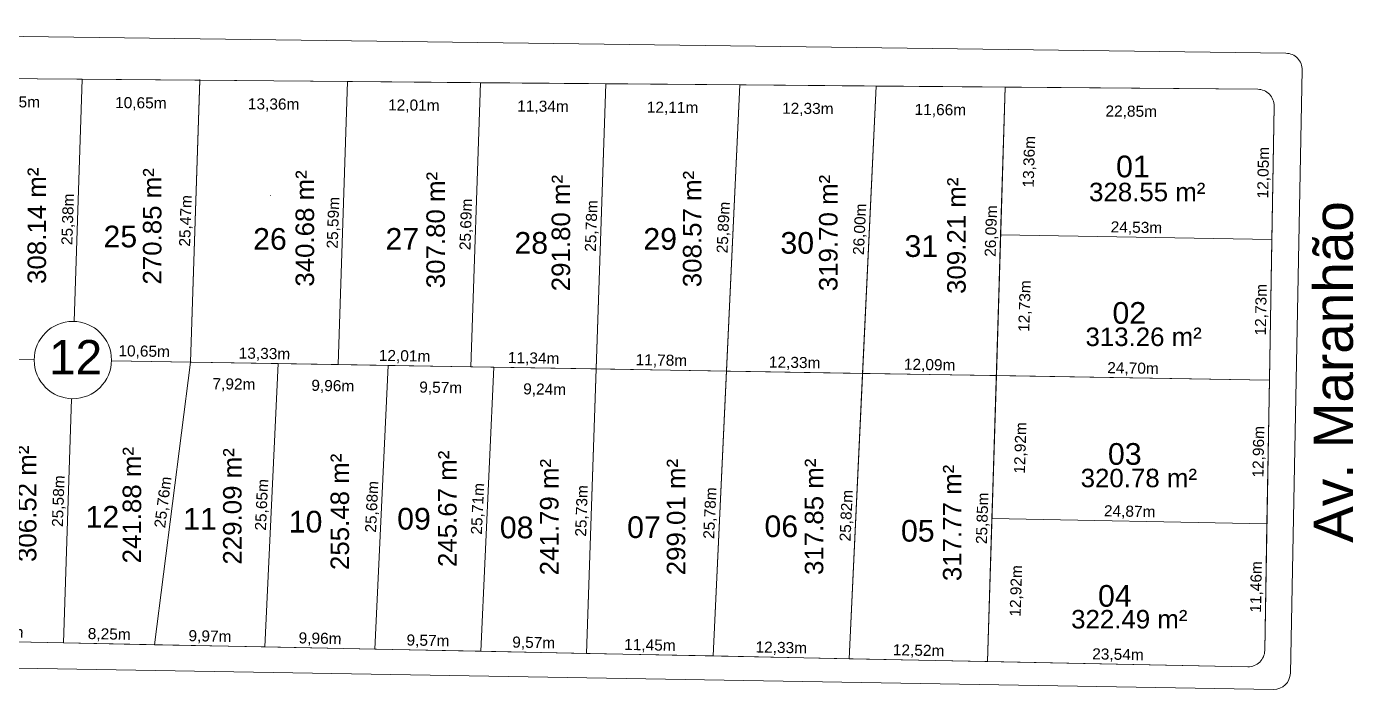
# Model space of a CAD drawing. Header units: metres. Extents: x 3808 to 8215, y 2374 to 6187.
# Drawn here: x 5303.2 to 5423.2, y 5438.9 to 5498.8 of the extents above; entities that cross this region are included whole.
import ezdxf
from ezdxf.enums import TextEntityAlignment as Align

# ---------------------------------------------------------------- set-up
doc = ezdxf.new("R2010")
doc.units = ezdxf.units.M
for name, color, linetype in [('Areas Lotes', 1, 'Continuous'), ('Calçada', 8, 'Continuous'), ('COTAS', 7, 'Continuous'), ('Lote', 7, 'Continuous'), ('Nome das Ruas', 7, 'Continuous'), ('Nº Lote', 7, 'Continuous'), ('Nº. quadra', 7, 'Continuous'), ('quadras', 7, 'Continuous')]:
    doc.layers.add(name, color=color, linetype=linetype)
doc.styles.add('Arial', font='arial.ttf')
doc.dimstyles.new('Copy(2) of ISO-25', dxfattribs={"dimtxt": 1, "dimasz": 2.5, "dimexe": 1.25, "dimexo": 0.625, "dimgap": 0.2, "dimtad": 1, "dimtoh": 1, "dimlfac": 1, "dimzin": 1, "dimtxsty": 'Arial', "dimblk": 'NONE', "dimcen": 0, "dimse1": 1, "dimse2": 1, "dimsd1": 1, "dimsd2": 1, "dimclrt": 256, "dimaunit": 1, "dimadec": 3, "dimazin": 0, "dimtfac": 1, "dimtmove": 0, "dimatfit": 3, "dimldrblk": 'NONE', "dimfxl": 1, "dimtolj": 1, "dimtzin": 0, "dimarcsym": 0})

# ---------------------------------------------------------------- blocks, each defined once
blk = doc.blocks.new('*D884')
at = {"layer": 'Defpoints', "color": 0, "linetype": 'Continuous', "transparency": 16777216}
for p in [(5390.17, 5441.46), (5390.17, 5441.46), (5413.7, 5440.99)]:
    blk.add_point(p, dxfattribs=at)
at = {"layer": 'COTAS', "linetype": 'Continuous', "lineweight": 5, "transparency": 16777216, "insert": (5401.95, 5442.02), "char_height": 1, "attachment_point": 5, "rotation": 358.8486, "style": 'Arial'}
blk.add_mtext('\\A1;23,54m', dxfattribs=at)
blk = doc.blocks.new('_None')
blk = doc.blocks.new('*D885')
at = {"layer": 'Defpoints', "color": 0, "linetype": 'Continuous', "transparency": 16777216}
for p in [(5377.65, 5441.71), (5377.65, 5441.71), (5390.17, 5441.46)]:
    blk.add_point(p, dxfattribs=at)
at = {"layer": 'COTAS', "linetype": 'Continuous', "lineweight": 5, "transparency": 16777216, "insert": (5383.92, 5442.39), "char_height": 1, "attachment_point": 5, "rotation": 358.8486, "style": 'Arial'}
blk.add_mtext('\\A1;12,52m', dxfattribs=at)
blk = doc.blocks.new('*D886')
at = {"layer": 'Defpoints', "color": 0, "linetype": 'Continuous', "transparency": 16777216}
for p in [(5365.33, 5441.96), (5365.33, 5441.96), (5377.65, 5441.71)]:
    blk.add_point(p, dxfattribs=at)
at = {"layer": 'COTAS', "linetype": 'Continuous', "lineweight": 5, "transparency": 16777216, "insert": (5371.5, 5442.64), "char_height": 1, "attachment_point": 5, "rotation": 358.8486, "style": 'Arial'}
blk.add_mtext('\\A1;12,33m', dxfattribs=at)
blk = doc.blocks.new('*D887')
at = {"layer": 'Defpoints', "color": 0, "linetype": 'Continuous', "transparency": 16777216}
for p in [(5353.88, 5442.19), (5353.88, 5442.19), (5365.33, 5441.96)]:
    blk.add_point(p, dxfattribs=at)
at = {"layer": 'COTAS', "linetype": 'Continuous', "lineweight": 5, "transparency": 16777216, "insert": (5359.62, 5442.87), "char_height": 1, "attachment_point": 5, "rotation": 358.8486, "style": 'Arial'}
blk.add_mtext('\\A1;11,45m', dxfattribs=at)
blk = doc.blocks.new('*D888')
at = {"layer": 'Defpoints', "color": 0, "linetype": 'Continuous', "transparency": 16777216}
for p in [(5344.31, 5442.38), (5344.31, 5442.38), (5353.88, 5442.19)]:
    blk.add_point(p, dxfattribs=at)
at = {"layer": 'COTAS', "linetype": 'Continuous', "lineweight": 5, "transparency": 16777216, "insert": (5349.11, 5443.09), "char_height": 1, "attachment_point": 5, "rotation": 358.8486, "style": 'Arial'}
blk.add_mtext('\\A1;9,57m', dxfattribs=at)
blk = doc.blocks.new('*D889')
at = {"layer": 'Defpoints', "color": 0, "linetype": 'Continuous', "transparency": 16777216}
for p in [(5334.75, 5442.57), (5334.75, 5442.57), (5344.31, 5442.38)]:
    blk.add_point(p, dxfattribs=at)
at = {"layer": 'COTAS', "linetype": 'Continuous', "lineweight": 5, "transparency": 16777216, "insert": (5339.55, 5443.28), "char_height": 1, "attachment_point": 5, "rotation": 358.8486, "style": 'Arial'}
blk.add_mtext('\\A1;9,57m', dxfattribs=at)
blk = doc.blocks.new('*D890')
at = {"layer": 'Defpoints', "color": 0, "linetype": 'Continuous', "transparency": 16777216}
for p in [(5324.79, 5442.77), (5324.79, 5442.77), (5334.75, 5442.57)]:
    blk.add_point(p, dxfattribs=at)
at = {"layer": 'COTAS', "linetype": 'Continuous', "lineweight": 5, "transparency": 16777216, "insert": (5329.79, 5443.47), "char_height": 1, "attachment_point": 5, "rotation": 358.8486, "style": 'Arial'}
blk.add_mtext('\\A1;9,96m', dxfattribs=at)
blk = doc.blocks.new('*D891')
at = {"layer": 'Defpoints', "color": 0, "linetype": 'Continuous', "transparency": 16777216}
for p in [(5314.83, 5442.97), (5314.83, 5442.97), (5324.79, 5442.77)]:
    blk.add_point(p, dxfattribs=at)
at = {"layer": 'COTAS', "linetype": 'Continuous', "lineweight": 5, "transparency": 16777216, "insert": (5319.83, 5443.67), "char_height": 1, "attachment_point": 5, "rotation": 358.8486, "style": 'Arial'}
blk.add_mtext('\\A1;9,97m', dxfattribs=at)
blk = doc.blocks.new('*D892')
at = {"layer": 'Defpoints', "color": 0, "linetype": 'Continuous', "transparency": 16777216}
for p in [(5306.58, 5443.14), (5306.58, 5443.14), (5314.83, 5442.97)]:
    blk.add_point(p, dxfattribs=at)
at = {"layer": 'COTAS', "linetype": 'Continuous', "lineweight": 5, "transparency": 16777216, "insert": (5310.72, 5443.86), "char_height": 1, "attachment_point": 5, "rotation": 358.8486, "style": 'Arial'}
blk.add_mtext('\\A1;8,25m', dxfattribs=at)
blk = doc.blocks.new('*D893')
at = {"layer": 'Defpoints', "color": 0, "linetype": 'Continuous', "transparency": 16777216}
for p in [(5294.67, 5443.38), (5294.67, 5443.38), (5306.58, 5443.14)]:
    blk.add_point(p, dxfattribs=at)
at = {"layer": 'COTAS', "linetype": 'Continuous', "lineweight": 5, "transparency": 16777216, "insert": (5300.64, 5444.06), "char_height": 1, "attachment_point": 5, "rotation": 358.8486, "style": 'Arial'}
blk.add_mtext('\\A1;11,91m', dxfattribs=at)
blk = doc.blocks.new('*D904')
at = {"layer": 'Defpoints', "color": 0, "linetype": 'Continuous', "transparency": 16777216}
for p in [(5294.18, 5468.85), (5306.26, 5468.65), (5306.26, 5468.65)]:
    blk.add_point(p, dxfattribs=at)
at = {"layer": 'COTAS', "linetype": 'Continuous', "lineweight": 5, "transparency": 16777216, "insert": (5300.23, 5469.55), "char_height": 1, "attachment_point": 5, "rotation": 359.0329, "style": 'Arial'}
blk.add_mtext('\\A1;12,08m', dxfattribs=at)
blk = doc.blocks.new('*D905')
at = {"layer": 'Defpoints', "color": 0, "linetype": 'Continuous', "transparency": 16777216}
for p in [(5308.54, 5468.7), (5319.2, 5468.52), (5319.2, 5468.52)]:
    blk.add_point(p, dxfattribs=at)
at = {"layer": 'COTAS', "linetype": 'Continuous', "lineweight": 5, "transparency": 16777216, "insert": (5313.88, 5469.42), "char_height": 1, "attachment_point": 5, "rotation": 359.0329, "style": 'Arial'}
blk.add_mtext('\\A1;10,65m', dxfattribs=at)
blk = doc.blocks.new('*D906')
at = {"layer": 'Defpoints', "color": 0, "linetype": 'Continuous', "transparency": 16777216}
for p in [(5318.08, 5468.52), (5331.41, 5468.3), (5331.41, 5468.3)]:
    blk.add_point(p, dxfattribs=at)
at = {"layer": 'COTAS', "linetype": 'Continuous', "lineweight": 5, "transparency": 16777216, "insert": (5324.76, 5469.21), "char_height": 1, "attachment_point": 5, "rotation": 359.0329, "style": 'Arial'}
blk.add_mtext('\\A1;13,33m', dxfattribs=at)
blk = doc.blocks.new('*D907')
at = {"layer": 'Defpoints', "color": 0, "linetype": 'Continuous', "transparency": 16777216}
for p in [(5331.41, 5468.3), (5343.42, 5468.1), (5343.42, 5468.1)]:
    blk.add_point(p, dxfattribs=at)
at = {"layer": 'COTAS', "linetype": 'Continuous', "lineweight": 5, "transparency": 16777216, "insert": (5337.43, 5469), "char_height": 1, "attachment_point": 5, "rotation": 359.0329, "style": 'Arial'}
blk.add_mtext('\\A1;12,01m', dxfattribs=at)
blk = doc.blocks.new('*D908')
at = {"layer": 'Defpoints', "color": 0, "linetype": 'Continuous', "transparency": 16777216}
for p in [(5343.42, 5468.1), (5354.76, 5467.91), (5354.76, 5467.91)]:
    blk.add_point(p, dxfattribs=at)
at = {"layer": 'COTAS', "linetype": 'Continuous', "lineweight": 5, "transparency": 16777216, "insert": (5349.1, 5468.8), "char_height": 1, "attachment_point": 5, "rotation": 359.0329, "style": 'Arial'}
blk.add_mtext('\\A1;11,34m', dxfattribs=at)
blk = doc.blocks.new('*D909')
at = {"layer": 'Defpoints', "color": 0, "linetype": 'Continuous', "transparency": 16777216}
for p in [(5354.76, 5467.91), (5366.53, 5467.71), (5366.53, 5467.71)]:
    blk.add_point(p, dxfattribs=at)
at = {"layer": 'COTAS', "linetype": 'Continuous', "lineweight": 5, "transparency": 16777216, "insert": (5360.66, 5468.61), "char_height": 1, "attachment_point": 5, "rotation": 359.0329, "style": 'Arial'}
blk.add_mtext('\\A1;11,78m', dxfattribs=at)
blk = doc.blocks.new('*D910')
at = {"layer": 'Defpoints', "color": 0, "linetype": 'Continuous', "transparency": 16777216}
for p in [(5366.53, 5467.71), (5378.86, 5467.5), (5378.86, 5467.5)]:
    blk.add_point(p, dxfattribs=at)
at = {"layer": 'COTAS', "linetype": 'Continuous', "lineweight": 5, "transparency": 16777216, "insert": (5372.71, 5468.4), "char_height": 1, "attachment_point": 5, "rotation": 359.0329, "style": 'Arial'}
blk.add_mtext('\\A1;12,33m', dxfattribs=at)
blk = doc.blocks.new('*D911')
at = {"layer": 'Defpoints', "color": 0, "linetype": 'Continuous', "transparency": 16777216}
for p in [(5378.86, 5467.5), (5390.95, 5467.29), (5390.95, 5467.29)]:
    blk.add_point(p, dxfattribs=at)
at = {"layer": 'COTAS', "linetype": 'Continuous', "lineweight": 5, "transparency": 16777216, "insert": (5384.92, 5468.2), "char_height": 1, "attachment_point": 5, "rotation": 359.0329, "style": 'Arial'}
blk.add_mtext('\\A1;12,09m', dxfattribs=at)
blk = doc.blocks.new('*D912')
at = {"layer": 'Defpoints', "color": 0, "linetype": 'Continuous', "transparency": 16777216}
for p in [(5390.95, 5467.29), (5415.65, 5466.88), (5415.65, 5466.88)]:
    blk.add_point(p, dxfattribs=at)
at = {"layer": 'COTAS', "linetype": 'Continuous', "lineweight": 5, "transparency": 16777216, "insert": (5403.31, 5467.89), "char_height": 1, "attachment_point": 5, "rotation": 359.0329, "style": 'Arial'}
blk.add_mtext('\\A1;24,70m', dxfattribs=at)
blk = doc.blocks.new('*D918')
at = {"layer": 'Defpoints', "color": 0, "linetype": 'Continuous', "transparency": 16777216}
for p in [(5296.02, 5494.18), (5308.27, 5494.07), (5308.25, 5491.1)]:
    blk.add_point(p, dxfattribs=at)
at = {"layer": 'COTAS', "linetype": 'Continuous', "lineweight": 5, "transparency": 16777216, "insert": (5302.13, 5491.95), "char_height": 1, "attachment_point": 5, "rotation": 359.5151, "style": 'Arial'}
blk.add_mtext('\\A1;12,25m', dxfattribs=at)
blk = doc.blocks.new('*D919')
at = {"layer": 'Defpoints', "color": 0, "linetype": 'Continuous', "transparency": 16777216}
for p in [(5308.27, 5494.07), (5318.92, 5493.98), (5318.9, 5491.01)]:
    blk.add_point(p, dxfattribs=at)
at = {"layer": 'COTAS', "linetype": 'Continuous', "lineweight": 5, "transparency": 16777216, "insert": (5313.58, 5491.86), "char_height": 1, "attachment_point": 5, "rotation": 359.5151, "style": 'Arial'}
blk.add_mtext('\\A1;10,65m', dxfattribs=at)
blk = doc.blocks.new('*D920')
at = {"layer": 'Defpoints', "color": 0, "linetype": 'Continuous', "transparency": 16777216}
for p in [(5318.92, 5493.98), (5332.28, 5493.87), (5332.26, 5490.9)]:
    blk.add_point(p, dxfattribs=at)
at = {"layer": 'COTAS', "linetype": 'Continuous', "lineweight": 5, "transparency": 16777216, "insert": (5325.59, 5491.75), "char_height": 1, "attachment_point": 5, "rotation": 359.5151, "style": 'Arial'}
blk.add_mtext('\\A1;13,36m', dxfattribs=at)
blk = doc.blocks.new('*D921')
at = {"layer": 'Defpoints', "color": 0, "linetype": 'Continuous', "transparency": 16777216}
for p in [(5332.28, 5493.87), (5344.29, 5493.77), (5344.27, 5490.8)]:
    blk.add_point(p, dxfattribs=at)
at = {"layer": 'COTAS', "linetype": 'Continuous', "lineweight": 5, "transparency": 16777216, "insert": (5338.27, 5491.65), "char_height": 1, "attachment_point": 5, "rotation": 359.5151, "style": 'Arial'}
blk.add_mtext('\\A1;12,01m', dxfattribs=at)
blk = doc.blocks.new('*D922')
at = {"layer": 'Defpoints', "color": 0, "linetype": 'Continuous', "transparency": 16777216}
for p in [(5344.29, 5493.77), (5355.63, 5493.67), (5355.61, 5490.7)]:
    blk.add_point(p, dxfattribs=at)
at = {"layer": 'COTAS', "linetype": 'Continuous', "lineweight": 5, "transparency": 16777216, "insert": (5349.95, 5491.55), "char_height": 1, "attachment_point": 5, "rotation": 359.5151, "style": 'Arial'}
blk.add_mtext('\\A1;11,34m', dxfattribs=at)
blk = doc.blocks.new('*D923')
at = {"layer": 'Defpoints', "color": 0, "linetype": 'Continuous', "transparency": 16777216}
for p in [(5355.63, 5493.67), (5367.75, 5493.57), (5367.72, 5490.6)]:
    blk.add_point(p, dxfattribs=at)
at = {"layer": 'COTAS', "linetype": 'Continuous', "lineweight": 5, "transparency": 16777216, "insert": (5361.67, 5491.45), "char_height": 1, "attachment_point": 5, "rotation": 359.5151, "style": 'Arial'}
blk.add_mtext('\\A1;12,11m', dxfattribs=at)
blk = doc.blocks.new('*D924')
at = {"layer": 'Defpoints', "color": 0, "linetype": 'Continuous', "transparency": 16777216}
for p in [(5367.75, 5493.57), (5380.08, 5493.47), (5380.05, 5490.49)]:
    blk.add_point(p, dxfattribs=at)
at = {"layer": 'COTAS', "linetype": 'Continuous', "lineweight": 5, "transparency": 16777216, "insert": (5373.9, 5491.35), "char_height": 1, "attachment_point": 5, "rotation": 359.5151, "style": 'Arial'}
blk.add_mtext('\\A1;12,33m', dxfattribs=at)
blk = doc.blocks.new('*D925')
at = {"layer": 'Defpoints', "color": 0, "linetype": 'Continuous', "transparency": 16777216}
for p in [(5380.08, 5493.47), (5391.74, 5493.37), (5391.72, 5490.39)]:
    blk.add_point(p, dxfattribs=at)
at = {"layer": 'COTAS', "linetype": 'Continuous', "lineweight": 5, "transparency": 16777216, "insert": (5385.89, 5491.24), "char_height": 1, "attachment_point": 5, "rotation": 359.5151, "style": 'Arial'}
blk.add_mtext('\\A1;11,66m', dxfattribs=at)
blk = doc.blocks.new('*D926')
at = {"layer": 'Defpoints', "color": 0, "linetype": 'Continuous', "transparency": 16777216}
for p in [(5391.74, 5493.37), (5414.59, 5493.17), (5414.56, 5490.2)]:
    blk.add_point(p, dxfattribs=at)
at = {"layer": 'COTAS', "linetype": 'Continuous', "lineweight": 5, "transparency": 16777216, "insert": (5403.15, 5491.1), "char_height": 1, "attachment_point": 5, "rotation": 359.5151, "style": 'Arial'}
blk.add_mtext('\\A1;22,85m', dxfattribs=at)
blk = doc.blocks.new('*D939')
at = {"layer": 'Defpoints', "color": 0, "linetype": 'Continuous', "transparency": 16777216}
for p in [(5308.27, 5494.07), (5308.27, 5494.07), (5307.43, 5468.7)]:
    blk.add_point(p, dxfattribs=at)
at = {"layer": 'COTAS', "linetype": 'Continuous', "lineweight": 5, "transparency": 16777216, "insert": (5307.05, 5481.42), "char_height": 1, "attachment_point": 5, "rotation": 88.0982, "style": 'Arial'}
blk.add_mtext('\\A1;25,38m', dxfattribs=at)
blk = doc.blocks.new('*D940')
at = {"layer": 'Defpoints', "color": 0, "linetype": 'Continuous', "transparency": 16777216}
for p in [(5307.43, 5468.7), (5306.58, 5443.14), (5306.58, 5443.14)]:
    blk.add_point(p, dxfattribs=at)
at = {"layer": 'COTAS', "linetype": 'Continuous', "lineweight": 5, "transparency": 16777216, "insert": (5306.2, 5455.95), "char_height": 1, "attachment_point": 5, "rotation": 88.0982, "style": 'Arial'}
blk.add_mtext('\\A1;25,58m', dxfattribs=at)
blk = doc.blocks.new('*D941')
at = {"layer": 'Defpoints', "color": 0, "linetype": 'Continuous', "transparency": 16777216}
for p in [(5318.08, 5468.52), (5314.83, 5442.97), (5314.83, 5442.97)]:
    blk.add_point(p, dxfattribs=at)
at = {"layer": 'COTAS', "linetype": 'Continuous', "lineweight": 5, "transparency": 16777216, "insert": (5315.66, 5455.85), "char_height": 1, "attachment_point": 5, "rotation": 82.75, "style": 'Arial'}
blk.add_mtext('\\A1;25,76m', dxfattribs=at)
blk = doc.blocks.new('*D942')
at = {"layer": 'Defpoints', "color": 0, "linetype": 'Continuous', "transparency": 16777216}
for p in [(5318.92, 5493.98), (5318.92, 5493.98), (5318.08, 5468.52)]:
    blk.add_point(p, dxfattribs=at)
at = {"layer": 'COTAS', "linetype": 'Continuous', "lineweight": 5, "transparency": 16777216, "insert": (5317.7, 5481.28), "char_height": 1, "attachment_point": 5, "rotation": 88.0982, "style": 'Arial'}
blk.add_mtext('\\A1;25,47m', dxfattribs=at)
blk = doc.blocks.new('*D943')
at = {"layer": 'Defpoints', "color": 0, "linetype": 'Continuous', "transparency": 16777216}
for p in [(5332.28, 5493.87), (5332.28, 5493.87), (5331.41, 5468.3)]:
    blk.add_point(p, dxfattribs=at)
at = {"layer": 'COTAS', "linetype": 'Continuous', "lineweight": 5, "transparency": 16777216, "insert": (5331.05, 5481.11), "char_height": 1, "attachment_point": 5, "rotation": 88.0485, "style": 'Arial'}
blk.add_mtext('\\A1;25,59m', dxfattribs=at)
blk = doc.blocks.new('*D944')
at = {"layer": 'Defpoints', "color": 0, "linetype": 'Continuous', "transparency": 16777216}
for p in [(5326, 5468.39), (5324.79, 5442.77), (5324.79, 5442.77)]:
    blk.add_point(p, dxfattribs=at)
at = {"layer": 'COTAS', "linetype": 'Continuous', "lineweight": 5, "transparency": 16777216, "insert": (5324.59, 5455.62), "char_height": 1, "attachment_point": 5, "rotation": 87.3121, "style": 'Arial'}
blk.add_mtext('\\A1;25,65m', dxfattribs=at)
blk = doc.blocks.new('*D945')
at = {"layer": 'Defpoints', "color": 0, "linetype": 'Continuous', "transparency": 16777216}
for p in [(5335.95, 5468.22), (5334.75, 5442.57), (5334.75, 5442.57)]:
    blk.add_point(p, dxfattribs=at)
at = {"layer": 'COTAS', "linetype": 'Continuous', "lineweight": 5, "transparency": 16777216, "insert": (5334.55, 5455.44), "char_height": 1, "attachment_point": 5, "rotation": 87.3121, "style": 'Arial'}
blk.add_mtext('\\A1;25,68m', dxfattribs=at)
blk = doc.blocks.new('*D946')
at = {"layer": 'Defpoints', "color": 0, "linetype": 'Continuous', "transparency": 16777216}
for p in [(5345.52, 5468.06), (5344.31, 5442.38), (5344.31, 5442.38)]:
    blk.add_point(p, dxfattribs=at)
at = {"layer": 'COTAS', "linetype": 'Continuous', "lineweight": 5, "transparency": 16777216, "insert": (5344.12, 5455.26), "char_height": 1, "attachment_point": 5, "rotation": 87.3121, "style": 'Arial'}
blk.add_mtext('\\A1;25,71m', dxfattribs=at)
blk = doc.blocks.new('*D947')
at = {"layer": 'Defpoints', "color": 0, "linetype": 'Continuous', "transparency": 16777216}
for p in [(5344.29, 5493.77), (5344.29, 5493.77), (5343.42, 5468.1)]:
    blk.add_point(p, dxfattribs=at)
at = {"layer": 'COTAS', "linetype": 'Continuous', "lineweight": 5, "transparency": 16777216, "insert": (5343.06, 5480.96), "char_height": 1, "attachment_point": 5, "rotation": 88.0485, "style": 'Arial'}
blk.add_mtext('\\A1;25,69m', dxfattribs=at)
blk = doc.blocks.new('*D948')
at = {"layer": 'Defpoints', "color": 0, "linetype": 'Continuous', "transparency": 16777216}
for p in [(5355.63, 5493.67), (5355.63, 5493.67), (5354.76, 5467.91)]:
    blk.add_point(p, dxfattribs=at)
at = {"layer": 'COTAS', "linetype": 'Continuous', "lineweight": 5, "transparency": 16777216, "insert": (5354.4, 5480.82), "char_height": 1, "attachment_point": 5, "rotation": 88.0485, "style": 'Arial'}
blk.add_mtext('\\A1;25,78m', dxfattribs=at)
blk = doc.blocks.new('*D949')
at = {"layer": 'Defpoints', "color": 0, "linetype": 'Continuous', "transparency": 16777216}
for p in [(5354.76, 5467.91), (5353.88, 5442.19), (5353.88, 5442.19)]:
    blk.add_point(p, dxfattribs=at)
at = {"layer": 'COTAS', "linetype": 'Continuous', "lineweight": 5, "transparency": 16777216, "insert": (5353.52, 5455.07), "char_height": 1, "attachment_point": 5, "rotation": 88.0485, "style": 'Arial'}
blk.add_mtext('\\A1;25,73m', dxfattribs=at)
blk = doc.blocks.new('*D950')
at = {"layer": 'Defpoints', "color": 0, "linetype": 'Continuous', "transparency": 16777216}
for p in [(5366.53, 5467.71), (5365.33, 5441.96), (5365.33, 5441.96)]:
    blk.add_point(p, dxfattribs=at)
at = {"layer": 'COTAS', "linetype": 'Continuous', "lineweight": 5, "transparency": 16777216, "insert": (5365.13, 5454.87), "char_height": 1, "attachment_point": 5, "rotation": 87.3121, "style": 'Arial'}
blk.add_mtext('\\A1;25,78m', dxfattribs=at)
blk = doc.blocks.new('*D951')
at = {"layer": 'Defpoints', "color": 0, "linetype": 'Continuous', "transparency": 16777216}
for p in [(5367.75, 5493.57), (5367.75, 5493.57), (5366.53, 5467.71)]:
    blk.add_point(p, dxfattribs=at)
at = {"layer": 'COTAS', "linetype": 'Continuous', "lineweight": 5, "transparency": 16777216, "insert": (5366.34, 5480.68), "char_height": 1, "attachment_point": 5, "rotation": 87.3121, "style": 'Arial'}
blk.add_mtext('\\A1;25,89m', dxfattribs=at)
blk = doc.blocks.new('*D952')
at = {"layer": 'Defpoints', "color": 0, "linetype": 'Continuous', "transparency": 16777216}
for p in [(5380.08, 5493.47), (5380.08, 5493.47), (5378.86, 5467.5)]:
    blk.add_point(p, dxfattribs=at)
at = {"layer": 'COTAS', "linetype": 'Continuous', "lineweight": 5, "transparency": 16777216, "insert": (5378.67, 5480.52), "char_height": 1, "attachment_point": 5, "rotation": 87.3121, "style": 'Arial'}
blk.add_mtext('\\A1;26,00m', dxfattribs=at)
blk = doc.blocks.new('*D953')
at = {"layer": 'Defpoints', "color": 0, "linetype": 'Continuous', "transparency": 16777216}
for p in [(5378.86, 5467.5), (5377.65, 5441.71), (5377.65, 5441.71)]:
    blk.add_point(p, dxfattribs=at)
at = {"layer": 'COTAS', "linetype": 'Continuous', "lineweight": 5, "transparency": 16777216, "insert": (5377.46, 5454.64), "char_height": 1, "attachment_point": 5, "rotation": 87.3121, "style": 'Arial'}
blk.add_mtext('\\A1;25,82m', dxfattribs=at)
blk = doc.blocks.new('*D954')
at = {"layer": 'Defpoints', "color": 0, "linetype": 'Continuous', "transparency": 16777216}
for p in [(5390.95, 5467.29), (5390.95, 5467.29), (5390.17, 5441.46)]:
    blk.add_point(p, dxfattribs=at)
at = {"layer": 'COTAS', "linetype": 'Continuous', "lineweight": 5, "transparency": 16777216, "insert": (5389.76, 5454.4), "char_height": 1, "attachment_point": 5, "rotation": 88.2583, "style": 'Arial'}
blk.add_mtext('\\A1;25,85m', dxfattribs=at)
blk = doc.blocks.new('*D955')
at = {"layer": 'Defpoints', "color": 0, "linetype": 'Continuous', "transparency": 16777216}
for p in [(5391.74, 5493.37), (5391.74, 5493.37), (5390.95, 5467.29)]:
    blk.add_point(p, dxfattribs=at)
at = {"layer": 'COTAS', "linetype": 'Continuous', "lineweight": 5, "transparency": 16777216, "insert": (5390.55, 5480.36), "char_height": 1, "attachment_point": 5, "rotation": 88.2583, "style": 'Arial'}
blk.add_mtext('\\A1;26,09m', dxfattribs=at)
blk = doc.blocks.new('*D956')
at = {"layer": 'Defpoints', "color": 0, "linetype": 'Continuous', "transparency": 16777216}
for p in [(5391.34, 5480.01), (5415.87, 5479.6), (5415.87, 5479.6)]:
    blk.add_point(p, dxfattribs=at)
at = {"layer": 'COTAS', "linetype": 'Continuous', "lineweight": 5, "transparency": 16777216, "insert": (5403.62, 5480.61), "char_height": 1, "attachment_point": 5, "rotation": 359.0329, "style": 'Arial'}
blk.add_mtext('\\A1;24,53m', dxfattribs=at)
blk = doc.blocks.new('*D957')
at = {"layer": 'Defpoints', "color": 0, "linetype": 'Continuous', "transparency": 16777216}
for p in [(5390.56, 5454.38), (5415.42, 5453.92), (5415.42, 5453.92)]:
    blk.add_point(p, dxfattribs=at)
at = {"layer": 'COTAS', "linetype": 'Continuous', "lineweight": 5, "transparency": 16777216, "insert": (5403.01, 5454.95), "char_height": 1, "attachment_point": 5, "rotation": 358.9401, "style": 'Arial'}
blk.add_mtext('\\A1;24,87m', dxfattribs=at)
blk = doc.blocks.new('*D958')
at = {"layer": 'Defpoints', "color": 0, "linetype": 'Continuous', "transparency": 16777216}
for p in [(5415.42, 5453.92), (5415.42, 5453.92), (5415.23, 5442.46)]:
    blk.add_point(p, dxfattribs=at)
at = {"layer": 'COTAS', "linetype": 'Continuous', "lineweight": 5, "transparency": 16777216, "insert": (5414.52, 5448.2), "char_height": 1, "attachment_point": 5, "rotation": 89.0114, "style": 'Arial'}
blk.add_mtext('\\A1;11,46m', dxfattribs=at)
blk = doc.blocks.new('*D959')
at = {"layer": 'Defpoints', "color": 0, "linetype": 'Continuous', "transparency": 16777216}
for p in [(5415.65, 5466.88), (5415.65, 5466.88), (5415.42, 5453.92)]:
    blk.add_point(p, dxfattribs=at)
at = {"layer": 'COTAS', "linetype": 'Continuous', "lineweight": 5, "transparency": 16777216, "insert": (5414.74, 5460.41), "char_height": 1, "attachment_point": 5, "rotation": 89.0114, "style": 'Arial'}
blk.add_mtext('\\A1;12,96m', dxfattribs=at)
blk = doc.blocks.new('*D960')
at = {"layer": 'Defpoints', "color": 0, "linetype": 'Continuous', "transparency": 16777216}
for p in [(5415.87, 5479.6), (5415.87, 5479.6), (5415.65, 5466.88)]:
    blk.add_point(p, dxfattribs=at)
at = {"layer": 'COTAS', "linetype": 'Continuous', "lineweight": 5, "transparency": 16777216, "insert": (5414.96, 5473.25), "char_height": 1, "attachment_point": 5, "rotation": 89.0114, "style": 'Arial'}
blk.add_mtext('\\A1;12,73m', dxfattribs=at)
blk = doc.blocks.new('*D961')
at = {"layer": 'Defpoints', "color": 0, "linetype": 'Continuous', "transparency": 16777216}
for p in [(5416.08, 5491.65), (5416.08, 5491.65), (5415.87, 5479.6)]:
    blk.add_point(p, dxfattribs=at)
at = {"layer": 'COTAS', "linetype": 'Continuous', "lineweight": 5, "transparency": 16777216, "insert": (5415.17, 5485.64), "char_height": 1, "attachment_point": 5, "rotation": 89.0114, "style": 'Arial'}
blk.add_mtext('\\A1;12,05m', dxfattribs=at)
blk = doc.blocks.new('*D962')
at = {"layer": 'Defpoints', "color": 0, "linetype": 'Continuous', "transparency": 16777216}
for p in [(5390.56, 5454.38), (5393.81, 5454.28), (5390.17, 5441.46)]:
    blk.add_point(p, dxfattribs=at)
at = {"layer": 'COTAS', "linetype": 'Continuous', "lineweight": 5, "transparency": 16777216, "insert": (5392.81, 5447.84), "char_height": 1, "attachment_point": 5, "rotation": 88.2583, "style": 'Arial'}
blk.add_mtext('\\A1;12,92m', dxfattribs=at)
blk = doc.blocks.new('*D963')
at = {"layer": 'Defpoints', "color": 0, "linetype": 'Continuous', "transparency": 16777216}
for p in [(5390.95, 5467.29), (5394.2, 5467.2), (5390.56, 5454.38)]:
    blk.add_point(p, dxfattribs=at)
at = {"layer": 'COTAS', "linetype": 'Continuous', "lineweight": 5, "transparency": 16777216, "insert": (5393.2, 5460.76), "char_height": 1, "attachment_point": 5, "rotation": 88.2583, "style": 'Arial'}
blk.add_mtext('\\A1;12,92m', dxfattribs=at)
blk = doc.blocks.new('*D964')
at = {"layer": 'Defpoints', "color": 0, "linetype": 'Continuous', "transparency": 16777216}
for p in [(5391.34, 5480.01), (5394.59, 5479.92), (5390.95, 5467.29)]:
    blk.add_point(p, dxfattribs=at)
at = {"layer": 'COTAS', "linetype": 'Continuous', "lineweight": 5, "transparency": 16777216, "insert": (5393.59, 5473.58), "char_height": 1, "attachment_point": 5, "rotation": 88.2583, "style": 'Arial'}
blk.add_mtext('\\A1;12,73m', dxfattribs=at)
blk = doc.blocks.new('*D965')
at = {"layer": 'Defpoints', "color": 0, "linetype": 'Continuous', "transparency": 16777216}
for p in [(5391.74, 5493.37), (5394.99, 5493.27), (5391.34, 5480.01)]:
    blk.add_point(p, dxfattribs=at)
at = {"layer": 'COTAS', "linetype": 'Continuous', "lineweight": 5, "transparency": 16777216, "insert": (5393.99, 5486.62), "char_height": 1, "attachment_point": 5, "rotation": 88.2583, "style": 'Arial'}
blk.add_mtext('\\A1;13,36m', dxfattribs=at)
blk = doc.blocks.new('*D966')
at = {"layer": 'Defpoints', "color": 0, "linetype": 'Continuous', "transparency": 16777216}
for p in [(5318.08, 5468.52), (5326, 5468.39), (5325.95, 5465.58)]:
    blk.add_point(p, dxfattribs=at)
at = {"layer": 'COTAS', "linetype": 'Continuous', "lineweight": 5, "transparency": 16777216, "insert": (5322, 5466.45), "char_height": 1, "attachment_point": 5, "rotation": 359.0329, "style": 'Arial'}
blk.add_mtext('\\A1;7,92m', dxfattribs=at)
blk = doc.blocks.new('*D967')
at = {"layer": 'Defpoints', "color": 0, "linetype": 'Continuous', "transparency": 16777216}
for p in [(5326, 5468.39), (5335.95, 5468.22), (5335.91, 5465.41)]:
    blk.add_point(p, dxfattribs=at)
at = {"layer": 'COTAS', "linetype": 'Continuous', "lineweight": 5, "transparency": 16777216, "insert": (5330.94, 5466.3), "char_height": 1, "attachment_point": 5, "rotation": 359.0329, "style": 'Arial'}
blk.add_mtext('\\A1;9,96m', dxfattribs=at)
blk = doc.blocks.new('*D968')
at = {"layer": 'Defpoints', "color": 0, "linetype": 'Continuous', "transparency": 16777216}
for p in [(5335.95, 5468.22), (5345.52, 5468.06), (5345.47, 5465.25)]:
    blk.add_point(p, dxfattribs=at)
at = {"layer": 'COTAS', "linetype": 'Continuous', "lineweight": 5, "transparency": 16777216, "insert": (5340.7, 5466.14), "char_height": 1, "attachment_point": 5, "rotation": 359.0329, "style": 'Arial'}
blk.add_mtext('\\A1;9,57m', dxfattribs=at)
blk = doc.blocks.new('*D969')
at = {"layer": 'Defpoints', "color": 0, "linetype": 'Continuous', "transparency": 16777216}
for p in [(5345.52, 5468.06), (5354.76, 5467.91), (5354.71, 5465.1)]:
    blk.add_point(p, dxfattribs=at)
at = {"layer": 'COTAS', "linetype": 'Continuous', "lineweight": 5, "transparency": 16777216, "insert": (5350.1, 5465.98), "char_height": 1, "attachment_point": 5, "rotation": 359.0329, "style": 'Arial'}
blk.add_mtext('\\A1;9,24m', dxfattribs=at)

msp = doc.modelspace()

# ---------------------------------------------------------------- linework, layer by layer
at = {"layer": 'Calçada', "linetype": 'Continuous', "lineweight": 5}
for p, q in [((5233.471, 5498.841), (5417.136, 5496.43)), ((5418.616, 5494.9), (5417.544, 5440.407)), ((5416.019, 5438.937), (5232.375, 5442.059))]:
    msp.add_line(p, q, dxfattribs=at)
for centre, start, end in [((5417.116, 5494.93), 358.87333, 89.24785), ((5416.044, 5440.437), 269.02606, 358.87333)]:
    msp.add_arc(centre, 1.5, start, end, dxfattribs=at)
at = {"layer": 'Lote', "lineweight": 5}
for p, q in [((5307.545, 5472.198), (5308.271, 5494.075)), ((5318.079, 5468.524), (5318.928, 5494.064)), ((5331.412, 5468.299), (5332.284, 5493.871)), ((5343.418, 5468.097), (5344.293, 5493.77)), ((5353.88, 5442.189), (5355.635, 5493.674)), ((5365.326, 5441.959), (5367.749, 5493.571)), ((5377.65, 5441.711), (5380.08, 5493.467)), ((5391.744, 5493.368), (5390.165, 5441.46)), ((5325.301, 5483.556), (5325.303, 5483.576)), ((5415.867, 5479.601), (5391.337, 5480.015)), ((5303.933, 5468.763), (5234.796, 5469.93)), ((5415.648, 5466.877), (5310.924, 5468.645)), ((5314.829, 5442.974), (5318.079, 5468.524)), ((5324.793, 5442.774), (5325.996, 5468.391)), ((5334.75, 5442.574), (5335.955, 5468.223)), ((5344.314, 5442.382), (5345.519, 5468.061)), ((5306.58, 5443.14), (5307.313, 5465.21))]:
    msp.add_line(p, q, dxfattribs=at)
at = {"layer": 'Lote', "linetype": 'Continuous', "lineweight": 5}
for p, q in [((5390.951, 5467.294), (5390.165, 5441.46)), ((5390.558, 5454.377), (5415.424, 5453.917))]:
    msp.add_line(p, q, dxfattribs=at)
at = {"layer": 'Lote', "linetype": 'Continuous', "lineweight": 5, "flags": 128}
for points in [[(5307.545, 5472.198), (5308.271, 5494.075), (5296.019, 5494.178), (5295.35, 5468.908), (5303.933, 5468.763)], [(5310.924, 5468.645), (5318.079, 5468.524), (5318.925, 5493.984), (5308.271, 5494.075), (5307.545, 5472.198)], [(5303.933, 5468.763), (5295.35, 5468.908), (5294.674, 5443.379), (5306.58, 5443.14), (5307.313, 5465.21)], [(5307.313, 5465.21), (5306.58, 5443.14), (5314.829, 5442.974), (5318.079, 5468.524), (5310.924, 5468.645)]]:
    msp.add_lwpolyline(points, dxfattribs=at)
for points in [[(5331.412, 5468.299), (5332.284, 5493.871), (5318.925, 5493.984), (5318.079, 5468.524)], [(5344.293, 5493.77), (5332.284, 5493.871), (5331.412, 5468.299), (5343.418, 5468.097)], [(5355.635, 5493.674), (5344.293, 5493.77), (5343.418, 5468.097), (5354.757, 5467.905)], [(5354.757, 5467.905), (5366.535, 5467.706), (5367.749, 5493.571), (5355.635, 5493.674)], [(5380.08, 5493.467), (5367.749, 5493.571), (5366.535, 5467.706), (5378.86, 5467.498)], [(5391.744, 5493.368), (5380.08, 5493.467), (5378.86, 5467.498), (5390.951, 5467.294)], [(5415.648, 5466.877), (5415.867, 5479.601), (5391.337, 5480.015), (5390.951, 5467.294)], [(5314.829, 5442.974), (5324.793, 5442.774), (5325.996, 5468.391), (5318.079, 5468.524)], [(5335.955, 5468.223), (5325.996, 5468.391), (5324.793, 5442.774), (5334.75, 5442.574)], [(5334.75, 5442.574), (5344.314, 5442.382), (5345.519, 5468.061), (5335.955, 5468.223)], [(5354.757, 5467.905), (5345.519, 5468.061), (5344.314, 5442.382), (5353.88, 5442.189)], [(5353.88, 5442.189), (5365.326, 5441.959), (5366.535, 5467.706), (5354.757, 5467.905)], [(5365.326, 5441.959), (5377.65, 5441.711), (5378.86, 5467.498), (5366.535, 5467.706)], [(5390.951, 5467.294), (5378.86, 5467.498), (5377.65, 5441.711), (5390.165, 5441.46)], [(5390.951, 5467.294), (5390.558, 5454.377), (5415.424, 5453.917), (5415.648, 5466.877)]]:
    msp.add_lwpolyline(points, close=True, dxfattribs=at)
for points in [[(5415.867, 5479.601), (5416.075, 5491.649, 0.4167909), (5414.588, 5493.175), (5391.744, 5493.368), (5391.337, 5480.015)], [(5390.558, 5454.377), (5390.165, 5441.46), (5413.696, 5440.987, 0.4150462), (5415.226, 5442.461), (5415.424, 5453.917)]]:
    msp.add_lwpolyline(points, format="xyb", close=True, dxfattribs=at)
at = {"layer": 'Nº. quadra', "lineweight": 5}
msp.add_circle((5307.429, 5468.704), 3.496, dxfattribs=at)
at = {"layer": 'quadras', "lineweight": 5}
for p, q in [((5236.905, 5494.678), (5414.588, 5493.175)), ((5416.075, 5491.649), (5415.226, 5442.461)), ((5413.696, 5440.987), (5235.654, 5444.565))]:
    msp.add_line(p, q, dxfattribs=at)
for centre, start, end in [((5414.575, 5491.675), 359.01142, 89.51513), ((5413.727, 5442.487), 268.84858, 359.01142)]:
    msp.add_arc(centre, 1.5, start, end, dxfattribs=at)

# ---------------------------------------------------------------- texts
at = {"layer": 'Areas Lotes', "lineweight": 5, "style": 'Arial'}
for s, p in [('308.14 m²', (5305.004, 5475.582)), ('270.85 m²', (5315.44, 5475.525)), ('340.68 m²', (5329.246, 5475.334)), ('307.80 m²', (5341.077, 5475.194)), ('308.57 m²', (5364.278, 5475.284)), ('291.80 m²', (5352.405, 5474.92)), ('319.70 m²', (5376.587, 5474.927)), ('309.21 m²', (5388.176, 5474.679)), ('306.52 m²', (5304.131, 5450.455)), ('241.88 m²', (5313.607, 5450.328)), ('229.09 m²', (5322.689, 5450.22)), ('245.67 m²', (5342.139, 5449.997)), ('255.48 m²', (5332.408, 5449.724)), ('241.79 m²', (5351.354, 5449.252)), ('299.01 m²', (5362.817, 5449.252)), ('317.85 m²', (5375.299, 5449.278)), ('317.77 m²', (5387.792, 5448.724))]:
    msp.add_text(s, height=1.6726, rotation=90, dxfattribs=at).set_placement(p)
at = {"layer": 'Areas Lotes', "linetype": 'Continuous', "lineweight": 5, "style": 'Arial'}
for s, p in [('328.55 m²', (5399.338, 5483.054)), ('313.26 m²', (5399.013, 5469.969)), ('320.78 m²', (5398.58, 5457.208)), ('322.49 m²', (5397.715, 5444.448))]:
    msp.add_text(s, height=1.6726, dxfattribs=at).set_placement(p)
at = {"layer": 'Nome das Ruas', "lineweight": 5, "style": 'Arial'}
msp.add_text('Av. Maranhão', height=3.55, rotation=90, dxfattribs=at).set_placement((5423.202, 5452.189, 165.916))
at = {"layer": 'Nº Lote', "linetype": 'Continuous', "lineweight": 5, "style": 'Arial'}
for s, p in [('01', (5403.302, 5485.217)), ('25', (5311.725, 5478.885)), ('26', (5325.256, 5478.669)), ('27', (5337.227, 5478.67)), ('28', (5348.887, 5478.311)), ('29', (5360.547, 5478.67)), ('30', (5372.945, 5478.311)), ('31', (5384.173, 5478.023)), ('02', (5402.975, 5471.982)), ('03', (5402.566, 5459.238)), ('12', (5310.1, 5453.563)), ('11', (5318.932, 5453.38)), ('10', (5328.478, 5453.118)), ('09', (5338.286, 5453.38)), ('08', (5347.57, 5452.596)), ('07', (5359.082, 5452.62)), ('06', (5371.506, 5452.702)), ('05', (5383.848, 5452.294)), ('04', (5401.667, 5446.411))]:
    msp.add_text(s, height=1.96, dxfattribs=at).set_placement(p, align=Align.CENTER)
at = {"layer": 'Nº. quadra', "lineweight": 5, "style": 'Arial'}
msp.add_text('12', height=3.1039, dxfattribs=at).set_placement((5305.264, 5467.41))

# ---------------------------------------------------------------- dimensions: what is measured, and where the dimension line sits
at = {"layer": 'COTAS', "linetype": 'Continuous', "lineweight": 5}
for base, p1, p2, angle, picture, middle in [((5308.246, 5491.1), (5296.019, 5494.178), (5308.271, 5494.075), 179.51513, '*D918', (5302.127, 5491.953)), ((5318.9, 5491.01), (5308.271, 5494.075), (5318.925, 5493.984), 179.51513, '*D919', (5313.58, 5491.856)), ((5332.258, 5490.897), (5318.925, 5493.984), (5332.284, 5493.871), 179.51513, '*D920', (5325.586, 5491.755)), ((5344.268, 5490.796), (5332.284, 5493.871), (5344.293, 5493.77), 179.51513, '*D921', (5338.27, 5491.647)), ((5355.609, 5490.7), (5344.293, 5493.77), (5355.635, 5493.674), 179.51513, '*D922', (5349.946, 5491.549)), ((5367.724, 5490.597), (5355.635, 5493.674), (5367.749, 5493.571), 179.51513, '*D923', (5361.673, 5491.449)), ((5380.054, 5490.493), (5367.749, 5493.571), (5380.08, 5493.467), 179.51513, '*D924', (5373.896, 5491.346)), ((5391.718, 5490.394), (5380.08, 5493.467), (5391.744, 5493.368), 179.51513, '*D925', (5385.893, 5491.244)), ((5394.993, 5493.269), (5391.337, 5480.015), (5391.744, 5493.368), 268.25832, '*D965', (5393.989, 5486.617)), ((5414.5629, 5490.2007), (5391.7435, 5493.3681), (5414.588, 5493.1748), 179.51513, '*D926', (5403.1474, 5491.0983)), ((5416.075, 5491.649), (5415.867, 5479.601), (5416.075, 5491.649), 269.01142, '*D961', (5415.17, 5485.639)), ((5394.587, 5479.916), (5390.951, 5467.294), (5391.337, 5480.015), 268.25832, '*D964', (5393.593, 5473.58)), ((5415.867, 5479.601), (5415.648, 5466.877), (5415.867, 5479.601), 269.01142, '*D960', (5414.957, 5473.253)), ((5306.257, 5468.648), (5294.178, 5468.852), (5306.257, 5468.648), 179.03291, '*D904', (5300.231, 5469.551)), ((5319.196, 5468.524), (5308.545, 5468.704), (5319.196, 5468.524), 179.03291, '*D905', (5313.884, 5469.415)), ((5331.412, 5468.299), (5318.079, 5468.524), (5331.412, 5468.299), 179.03291, '*D906', (5324.759, 5469.213)), ((5343.418, 5468.097), (5331.412, 5468.299), (5343.418, 5468.097), 179.03291, '*D907', (5337.429, 5468.999)), ((5354.757, 5467.905), (5343.418, 5468.097), (5354.757, 5467.905), 179.03291, '*D908', (5349.101, 5468.802)), ((5366.535, 5467.706), (5354.757, 5467.905), (5366.535, 5467.706), 179.03291, '*D909', (5360.659, 5468.607)), ((5378.86, 5467.498), (5366.535, 5467.706), (5378.86, 5467.498), 179.03291, '*D910', (5372.711, 5468.403)), ((5390.951, 5467.294), (5378.86, 5467.498), (5390.951, 5467.294), 179.03291, '*D911', (5384.919, 5468.197)), ((5335.907, 5465.415), (5325.996, 5468.391), (5335.955, 5468.223), 179.03291, '*D967', (5330.941, 5466.3)), ((5345.472, 5465.253), (5335.955, 5468.223), (5345.519, 5468.061), 179.03291, '*D968', (5340.703, 5466.135)), ((5354.709, 5465.098), (5345.519, 5468.061), (5354.757, 5467.905), 179.03291, '*D969', (5350.104, 5465.976)), ((5415.648, 5466.877), (5390.951, 5467.294), (5415.648, 5466.877), 179.03291, '*D912', (5403.313, 5467.887)), ((5394.2, 5467.195), (5390.558, 5454.377), (5390.951, 5467.294), 268.25832, '*D963', (5393.203, 5460.761)), ((5415.648, 5466.877), (5415.424, 5453.917), (5415.648, 5466.877), 269.01142, '*D959', (5414.735, 5460.411)), ((5294.674, 5443.379), (5306.58, 5443.14), (5294.674, 5443.379), 358.84858, '*D893', (5300.643, 5444.06)), ((5306.58, 5443.14), (5314.829, 5442.974), (5306.58, 5443.14), 358.84858, '*D892', (5310.72, 5443.858)), ((5314.829, 5442.974), (5324.793, 5442.774), (5314.829, 5442.974), 358.84858, '*D891', (5319.827, 5443.675)), ((5324.793, 5442.774), (5334.75, 5442.574), (5324.793, 5442.774), 358.84858, '*D890', (5329.788, 5443.475)), ((5334.75, 5442.574), (5344.314, 5442.382), (5334.75, 5442.574), 358.84858, '*D889', (5339.548, 5443.278)), ((5344.314, 5442.382), (5353.88, 5442.189), (5344.314, 5442.382), 358.84858, '*D888', (5349.113, 5443.086)), ((5353.88, 5442.189), (5365.326, 5441.959), (5353.88, 5442.189), 358.84858, '*D887', (5359.619, 5442.875)), ((5365.326, 5441.959), (5377.65, 5441.711), (5365.326, 5441.959), 358.84858, '*D886', (5371.504, 5442.636)), ((5377.65, 5441.711), (5390.165, 5441.46), (5377.65, 5441.711), 358.84858, '*D885', (5383.924, 5442.387))]:
    dim = msp.add_linear_dim(base=base, p1=p1, p2=p2, angle=angle, dimstyle='Copy(2) of ISO-25', override={"dimpost": 'm', "dimtmove": 1}, dxfattribs=at)
    dim.commit()
    dim.dimension.update_dxf_attribs({"geometry": picture, "text_midpoint": middle})
for p1, p2, distance, picture, middle in [((5307.429, 5468.704), (5308.271, 5494.075), 0, '*D939', (5307.049, 5481.416)), ((5318.079, 5468.524), (5318.925, 5493.984), 0, '*D942', (5317.702, 5481.281)), ((5331.412, 5468.299), (5332.284, 5493.871), 0, '*D943', (5331.047, 5481.113)), ((5343.418, 5468.097), (5344.293, 5493.77), 0, '*D947', (5343.055, 5480.96)), ((5354.757, 5467.905), (5355.635, 5493.674), 0, '*D948', (5354.395, 5480.817)), ((5366.535, 5467.706), (5367.749, 5493.571), 0, '*D951', (5366.342, 5480.676)), ((5378.86, 5467.498), (5380.08, 5493.467), 0, '*D952', (5378.67, 5480.52)), ((5390.951, 5467.294), (5391.744, 5493.368), 0, '*D955', (5390.547, 5480.356)), ((5391.337, 5480.015), (5415.867, 5479.601), 0, '*D956', (5403.616, 5480.609)), ((5307.429, 5468.704), (5306.58, 5443.14), 0, '*D940', (5306.204, 5455.949)), ((5318.079, 5468.524), (5314.829, 5442.974), 0, '*D941', (5315.66, 5455.85)), ((5318.079, 5468.524), (5325.996, 5468.391), -2.808, '*D966', (5322.004, 5466.451)), ((5325.996, 5468.391), (5324.793, 5442.774), 0, '*D944', (5324.594, 5455.62)), ((5335.955, 5468.223), (5334.75, 5442.574), 0, '*D945', (5334.552, 5455.436)), ((5345.519, 5468.061), (5344.314, 5442.382), 0, '*D946', (5344.116, 5455.259)), ((5354.757, 5467.905), (5353.88, 5442.189), 0, '*D949', (5353.518, 5455.074)), ((5366.535, 5467.706), (5365.326, 5441.959), 0, '*D950', (5365.13, 5454.87)), ((5378.86, 5467.498), (5377.65, 5441.711), 0, '*D953', (5377.455, 5454.642)), ((5390.165, 5441.46), (5390.951, 5467.294), 0, '*D954', (5389.757, 5454.401)), ((5390.558, 5454.377), (5415.424, 5453.917), 0, '*D957', (5403.006, 5454.948)), ((5390.165, 5441.46), (5390.558, 5454.377), -3.251, '*D962', (5392.81, 5447.844)), ((5415.226, 5442.461), (5415.424, 5453.917), 0, '*D958', (5414.524, 5448.203)), ((5413.696, 5440.987), (5390.165, 5441.46), 0, '*D884', (5401.947, 5442.024))]:
    dim = msp.add_aligned_dim(p1=p1, p2=p2, distance=distance, dimstyle='Copy(2) of ISO-25', override={"dimpost": 'm'}, dxfattribs=at)
    dim.commit()
    dim.dimension.update_dxf_attribs({"geometry": picture, "text_midpoint": middle})

doc.saveas('drawing.dxf')
